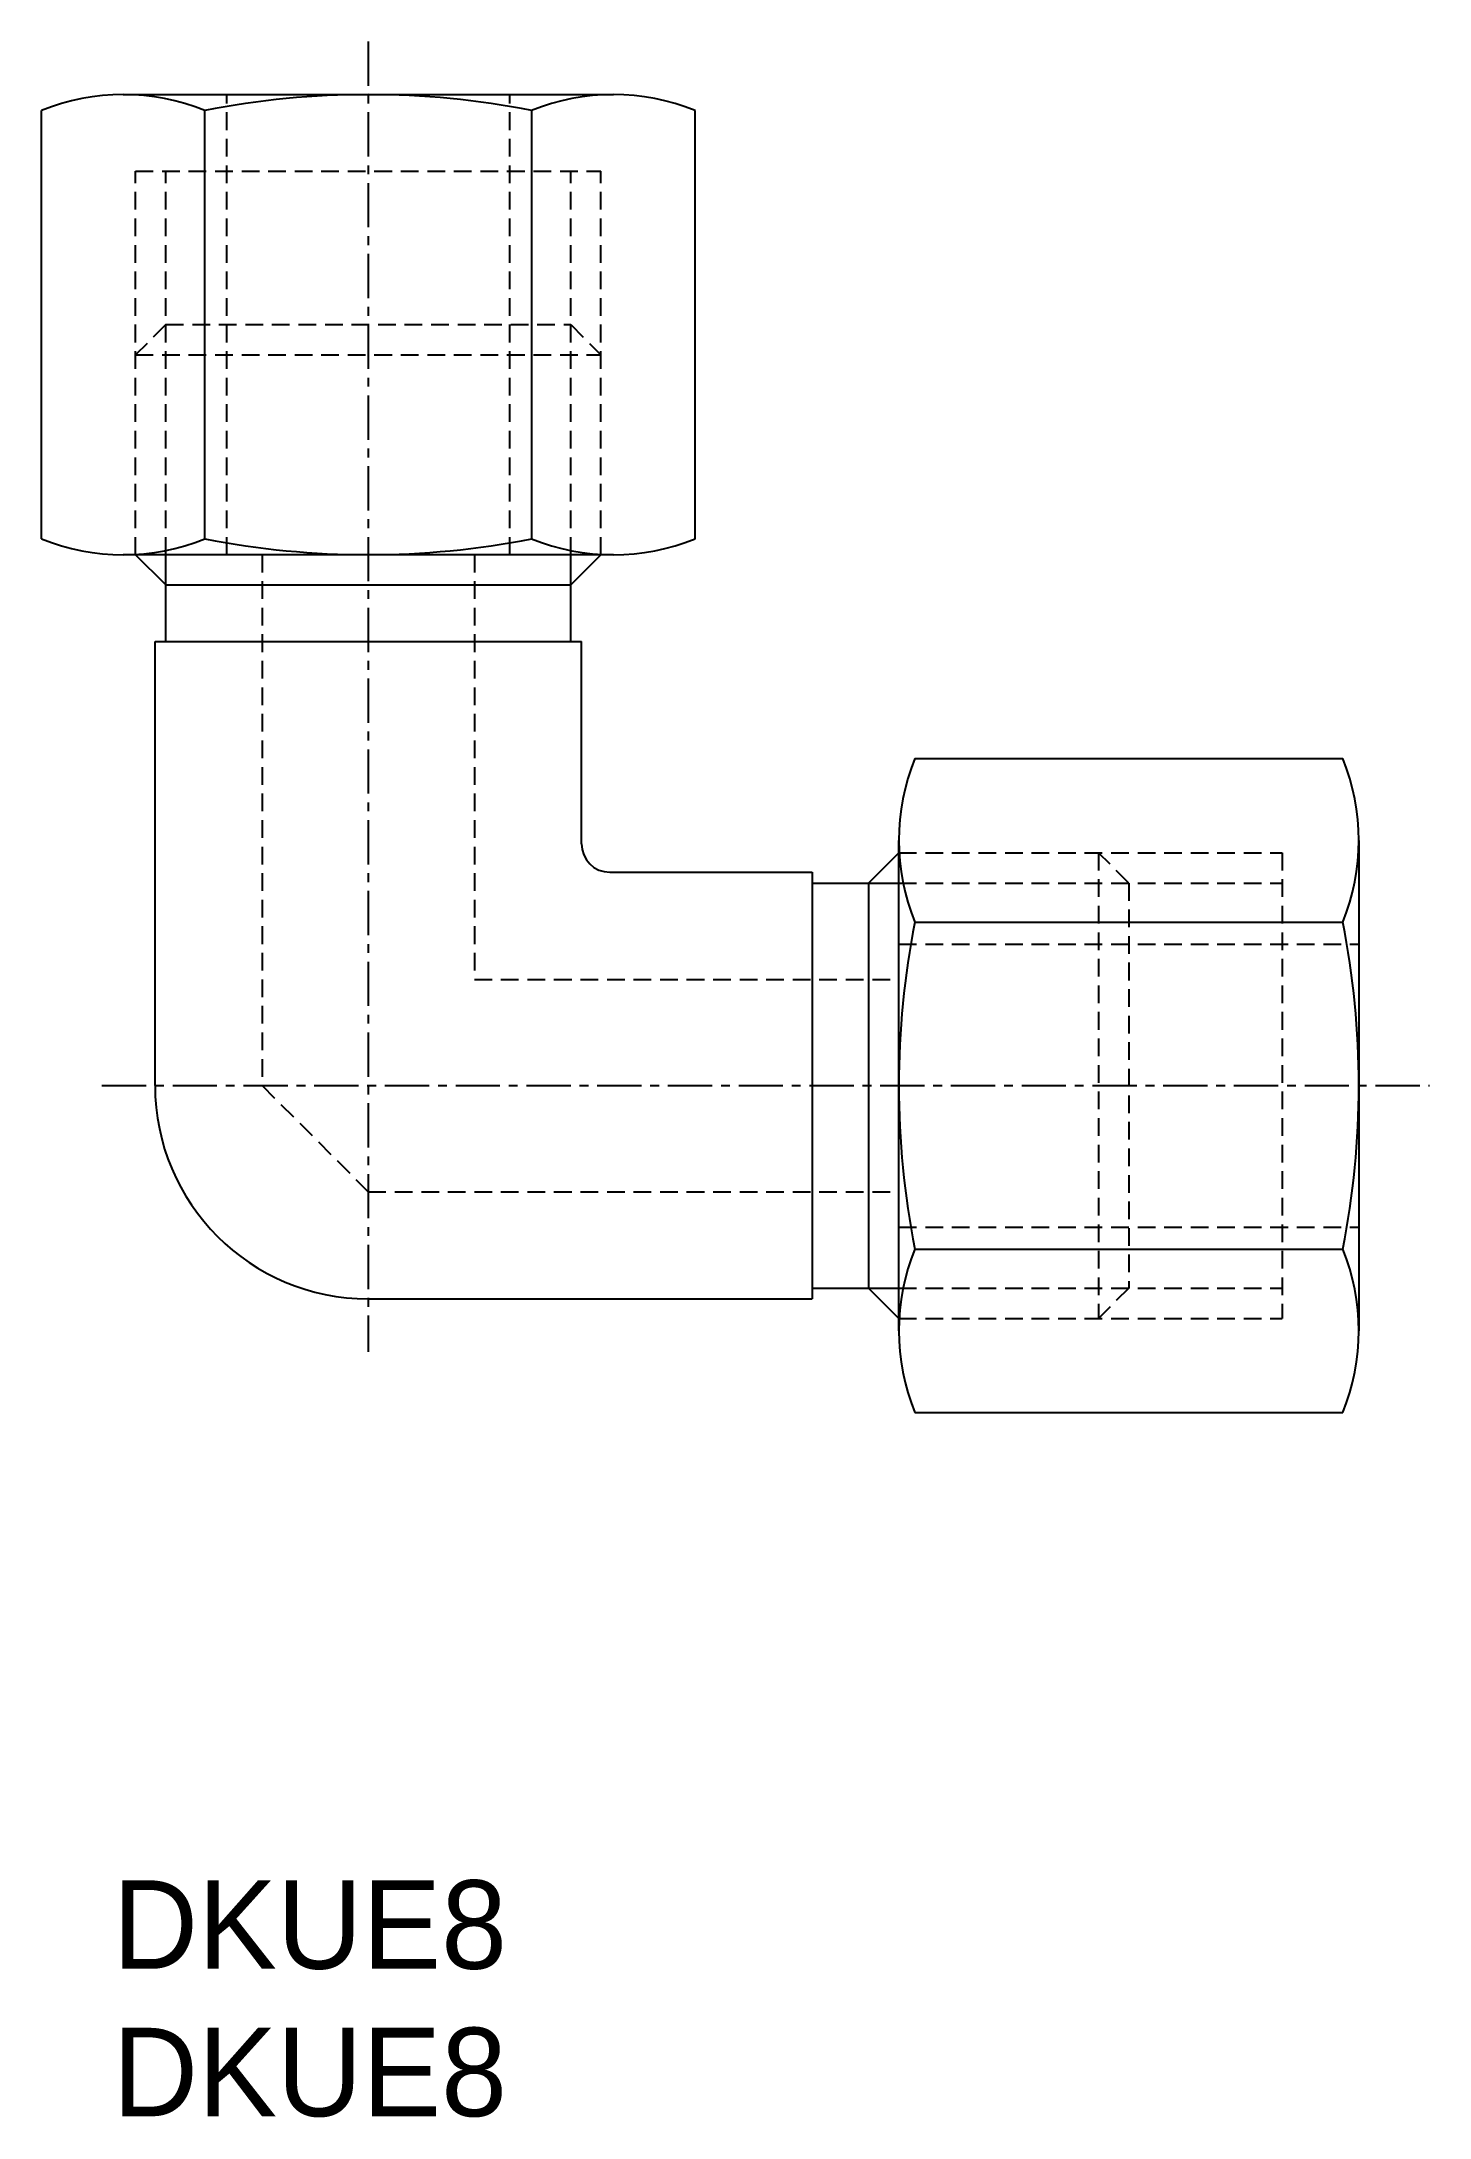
# Model space of a CAD drawing. Extents: x 162.9 to 202.2, y 219.9 to 278.5.
import ezdxf

# ---------------------------------------------------------------- set-up
doc = ezdxf.new("R2010")
doc.units = 0
doc.linetypes.add('CENTER', pattern=[2, 1.25, -0.25, 0.25, -0.25])
doc.linetypes.add('DASHED', pattern=[0.75, 0.5, -0.25])
doc.layers.get('0').update_dxf_attribs({"linetype": 'CONTINUOUS'})
doc.layers.add('CENTER', color=1, linetype='CENTER')

msp = doc.modelspace()

# ---------------------------------------------------------------- linework, layer by layer
for p, q in [((165.255, 277.011), (172.183, 277.011)), ((172.183, 277.011), (179.111, 277.011)), ((162.945, 264.46), (162.945, 276.562)), ((167.564, 264.46), (167.564, 276.562)), ((176.802, 264.46), (176.802, 276.562)), ((181.42, 264.46), (181.42, 276.562)), ((172.183, 264.011), (165.255, 264.011)), ((166.46, 263.155), (165.604, 264.011)), ((179.111, 264.011), (172.183, 264.011)), ((177.905, 263.155), (178.761, 264.011)), ((166.46, 263.155), (177.905, 263.155)), ((166.46, 261.555), (166.46, 263.155)), ((177.905, 261.555), (177.905, 263.155)), ((166.155, 249.011), (166.155, 261.555)), ((166.155, 261.555), (178.211, 261.555)), ((178.211, 255.839), (178.211, 261.555)), ((187.631, 258.249), (199.734, 258.249)), ((187.183, 249.011), (187.183, 255.939)), ((200.183, 255.939), (200.183, 249.011)), ((186.327, 254.734), (187.183, 255.59)), ((179.011, 255.039), (184.727, 255.039)), ((184.727, 255.039), (184.727, 242.983)), ((184.727, 254.734), (186.327, 254.734)), ((186.327, 254.734), (186.327, 243.289)), ((187.631, 253.63), (199.734, 253.63)), ((187.183, 242.083), (187.183, 249.011)), ((200.183, 249.011), (200.183, 242.083)), ((187.631, 244.392), (199.734, 244.392)), ((172.183, 242.983), (184.727, 242.983)), ((184.727, 243.289), (186.327, 243.289)), ((186.327, 243.289), (187.183, 242.433)), ((187.631, 239.774), (199.734, 239.774))]:
    msp.add_line(p, q)
at = {"color": 3, "linetype": 'DASHED'}
for p, q in [((168.183, 264.011), (168.183, 277.011)), ((176.183, 264.011), (176.183, 277.011)), ((165.604, 264.011), (165.604, 274.844)), ((165.604, 274.844), (178.761, 274.844)), ((166.46, 264.011), (166.46, 274.844)), ((177.905, 264.011), (177.905, 274.844)), ((178.761, 264.011), (178.761, 274.844)), ((166.46, 270.511), (165.604, 269.655)), ((166.46, 270.511), (177.905, 270.511)), ((177.905, 270.511), (178.761, 269.655)), ((165.604, 269.655), (178.761, 269.655)), ((169.183, 264.011), (169.183, 249.011)), ((175.183, 264.011), (175.183, 252.011)), ((187.183, 255.59), (198.016, 255.59)), ((192.827, 255.59), (192.827, 242.433)), ((193.683, 254.734), (192.827, 255.59)), ((198.016, 255.59), (198.016, 242.433)), ((187.183, 254.734), (198.016, 254.734)), ((193.683, 254.734), (193.683, 243.289)), ((187.183, 253.011), (200.183, 253.011)), ((175.183, 252.011), (187.183, 252.011)), ((169.183, 249.011), (172.183, 246.011)), ((172.183, 246.011), (187.183, 246.011)), ((187.183, 245.011), (200.183, 245.011)), ((187.183, 243.289), (198.016, 243.289)), ((193.683, 243.289), (192.827, 242.433)), ((187.183, 242.433), (198.016, 242.433))]:
    msp.add_line(p, q, dxfattribs=at)
at = {"color": 3, "linetype": 'CONTINUOUS'}
for p, q in [((166.46, 263.155), (166.46, 264.011)), ((177.905, 263.155), (177.905, 264.011)), ((186.327, 254.734), (187.183, 254.734)), ((186.327, 243.289), (187.183, 243.289))]:
    msp.add_line(p, q, dxfattribs=at)
for centre, radius, start, end in [((165.255, 270.843), 6.168, 68.01264, 111.98736), ((172.183, 253.011), 24, 78.9042, 101.0958), ((179.111, 270.843), 6.168, 68.01264, 111.98736), ((165.255, 270.179), 6.168, 248.01264, 291.98736), ((172.183, 288.011), 24, 258.9042, 281.0958), ((179.111, 270.179), 6.168, 248.01264, 291.98736), ((193.351, 255.939), 6.168, 158.01264, 201.98736), ((194.014, 255.939), 6.168, 338.01264, 21.98736), ((179.011, 255.839), 0.8, 180, 270), ((211.183, 249.011), 24, 168.9042, 191.0958), ((176.183, 249.011), 24, 348.9042, 11.0958), ((172.183, 249.011), 6.028, 180, 270), ((193.351, 242.083), 6.168, 158.01264, 201.98736), ((194.014, 242.083), 6.168, 338.01264, 21.98736)]:
    msp.add_arc(centre, radius, start, end)
at = {"layer": 'CENTER', "color": 1, "linetype": 'CENTER'}
for p, q in [((172.183, 278.511), (172.183, 241.483)), ((164.655, 249.011), (202.183, 249.011))]:
    msp.add_line(p, q, dxfattribs=at)

# ---------------------------------------------------------------- texts
for p in [(164.956, 224.056), (164.956, 219.889)]:
    msp.add_text('DKUE8', height=2.5).set_placement(p)

doc.saveas('drawing.dxf')
